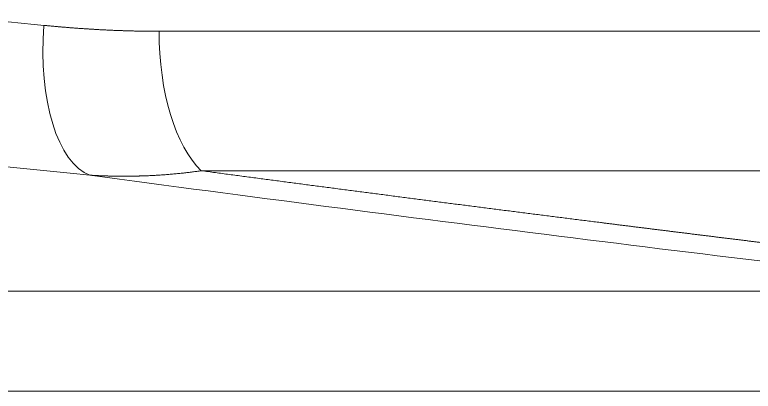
# Model space of a CAD drawing. Header units: millimetres. Extents: x 4664 to 8864, y -38 to 2932.
# Drawn here: x 7901.61 to 7907.95, y 1808.14 to 1811.36 of the extents above; entities that cross this region are included whole.
import ezdxf

# ---------------------------------------------------------------- set-up
doc = ezdxf.new("R2010")
doc.units = ezdxf.units.MM

msp = doc.modelspace()

# ---------------------------------------------------------------- linework, layer by layer
at = {"lineweight": 5}
for p, q in [((7926.477, 1811.2201), (7902.8498, 1811.2201)), ((7903.2117, 1810.0255), (7926.0653, 1810.0255)), ((7895.6844, 1808.9923), (7910.191, 1808.9923)), ((7910.0166, 1808.1362), (7896.1704, 1808.1362))]:
    msp.add_line(p, q, dxfattribs=at)
at = {"lineweight": 5, "extrusion": (0, 0, -1)}
for centre, major_axis, ratio, start_param, end_param in [((7869.524, 1823.1935), (71.6594, -11.2061), 0.105691, 1.086129, 1.10013), ((7902.4523, 1811.271), (0.1275, 1.2997), 0.449509, 3.258878, 4.668333), ((7903.457, 1811.2201), (0, 1.3059), 0.464995, 3.557424, 4.712389), ((7869.3289, 1821.9095), (72.9659, -11.2017), 0.103887, 1.086708, 1.100708), ((7888.3675, 1817.6018), (54.288, -8.8397), 0.099808, 1.14091, 1.295848)]:
    msp.add_ellipse(centre, major_axis=major_axis, ratio=ratio, start_param=start_param, end_param=end_param, dxfattribs=at)
at = {"lineweight": 5}
for points, knots in [([(7902.8498, 1811.2201), (7902.845, 1811.2201), (7902.8353, 1811.2202), (7902.8208, 1811.2202), (7902.8063, 1811.2202), (7902.7918, 1811.2203), (7902.7772, 1811.2204), (7902.7627, 1811.2206), (7902.7481, 1811.2207), (7902.7335, 1811.2209), (7902.7189, 1811.2211), (7902.7043, 1811.2213), (7902.6897, 1811.2216), (7902.6751, 1811.2218), (7902.6604, 1811.2221), (7902.6458, 1811.2224), (7902.6311, 1811.2228), (7902.6164, 1811.2231), (7902.6017, 1811.2235), (7902.5869, 1811.2239), (7902.5722, 1811.2244), (7902.5574, 1811.2248), (7902.5427, 1811.2253), (7902.5279, 1811.2258), (7902.5131, 1811.2263), (7902.4983, 1811.2269), (7902.4835, 1811.2274), (7902.4686, 1811.228), (7902.4538, 1811.2287), (7902.4389, 1811.2293), (7902.424, 1811.23), (7902.4091, 1811.2306), (7902.3942, 1811.2314), (7902.3793, 1811.2321), (7902.3643, 1811.2329), (7902.3494, 1811.2336), (7902.3344, 1811.2344), (7902.3194, 1811.2353), (7902.3044, 1811.2361), (7902.2894, 1811.237), (7902.2744, 1811.2379), (7902.2593, 1811.2388), (7902.2443, 1811.2398), (7902.2292, 1811.2407), (7902.2141, 1811.2417), (7902.199, 1811.2427), (7902.1839, 1811.2438), (7902.1688, 1811.2448), (7902.1536, 1811.2459), (7902.1385, 1811.247), (7902.1233, 1811.2482), (7902.1081, 1811.2493), (7902.0929, 1811.2505), (7902.0777, 1811.2517), (7902.0624, 1811.2529), (7902.0472, 1811.2542), (7902.0319, 1811.2555), (7902.0166, 1811.2568), (7902.0013, 1811.2581), (7901.986, 1811.2594), (7901.9707, 1811.2608), (7901.9554, 1811.2622), (7901.94, 1811.2636), (7901.9247, 1811.265), (7901.9093, 1811.2665), (7901.8939, 1811.268), (7901.8785, 1811.2695), (7901.8682, 1811.2705), (7901.8631, 1811.271)], [0, 0, 0, 0, 0.014712, 0.029438, 0.044176, 0.058927, 0.073692, 0.088469, 0.103259, 0.118062, 0.132879, 0.147708, 0.162551, 0.177407, 0.192276, 0.207159, 0.222054, 0.236964, 0.251886, 0.266822, 0.281771, 0.296733, 0.311709, 0.326699, 0.341702, 0.356718, 0.371748, 0.386792, 0.401849, 0.41692, 0.432005, 0.447103, 0.462215, 0.477341, 0.492481, 0.507634, 0.522802, 0.537983, 0.553178, 0.568387, 0.58361, 0.598847, 0.614098, 0.629362, 0.644642, 0.659935, 0.675242, 0.690563, 0.705899, 0.721248, 0.736612, 0.751991, 0.767383, 0.78279, 0.798211, 0.813646, 0.829096, 0.84456, 0.860039, 0.875532, 0.891039, 0.906562, 0.922098, 0.937649, 0.953215, 0.968795, 0.98439, 1, 1, 1, 1]), ([(7902.2574, 1809.9869), (7902.2607, 1809.9867), (7902.2674, 1809.9864), (7902.2775, 1809.9858), (7902.2874, 1809.9853), (7902.2973, 1809.9848), (7902.3071, 1809.9843), (7902.3169, 1809.9838), (7902.3266, 1809.9834), (7902.3362, 1809.983), (7902.3457, 1809.9826), (7902.3552, 1809.9822), (7902.3647, 1809.9818), (7902.3741, 1809.9815), (7902.3834, 1809.9812), (7902.3926, 1809.9809), (7902.4018, 1809.9806), (7902.4109, 1809.9803), (7902.42, 1809.9801), (7902.4289, 1809.9799), (7902.4379, 1809.9797), (7902.4467, 1809.9795), (7902.4555, 1809.9793), (7902.4643, 1809.9791), (7902.4729, 1809.979), (7902.4815, 1809.9789), (7902.4901, 1809.9788), (7902.4985, 1809.9787), (7902.507, 1809.9786), (7902.5153, 1809.9785), (7902.5236, 1809.9785), (7902.5318, 1809.9784), (7902.54, 1809.9784), (7902.5481, 1809.9784), (7902.5561, 1809.9784), (7902.5641, 1809.9784), (7902.572, 1809.9785), (7902.5798, 1809.9785), (7902.5876, 1809.9786), (7902.5953, 1809.9786), (7902.603, 1809.9787), (7902.6105, 1809.9788), (7902.6181, 1809.9789), (7902.6255, 1809.979), (7902.6329, 1809.9792), (7902.6403, 1809.9793), (7902.6475, 1809.9794), (7902.6547, 1809.9796), (7902.6619, 1809.9797), (7902.669, 1809.9799), (7902.676, 1809.9801), (7902.6829, 1809.9803), (7902.6898, 1809.9805), (7902.6966, 1809.9807), (7902.7034, 1809.9809), (7902.7101, 1809.9811), (7902.7167, 1809.9813), (7902.7233, 1809.9816), (7902.7298, 1809.9818), (7902.7418, 1809.9823), (7902.7591, 1809.983), (7902.7818, 1809.984), (7902.8042, 1809.9852), (7902.8265, 1809.9864), (7902.8486, 1809.9878), (7902.8705, 1809.9892), (7902.8921, 1809.9908), (7902.9136, 1809.9924), (7902.9349, 1809.9941), (7902.9559, 1809.9958), (7902.9768, 1809.9977), (7902.9975, 1809.9996), (7903.018, 1810.0017), (7903.0382, 1810.0037), (7903.0583, 1810.0059), (7903.0782, 1810.0081), (7903.0978, 1810.0104), (7903.1173, 1810.0128), (7903.1366, 1810.0152), (7903.1556, 1810.0177), (7903.1745, 1810.0202), (7903.1932, 1810.0228), (7903.2056, 1810.0246), (7903.2117, 1810.0255)], [0, 0, 0, 0, 0.010504, 0.020942, 0.031314, 0.04162, 0.051859, 0.062032, 0.072138, 0.082179, 0.092153, 0.102061, 0.111902, 0.121678, 0.131387, 0.14103, 0.150607, 0.160118, 0.169563, 0.178941, 0.188253, 0.1975, 0.20668, 0.215794, 0.224842, 0.233824, 0.24274, 0.251589, 0.260373, 0.269091, 0.277743, 0.286329, 0.294849, 0.303303, 0.311691, 0.320013, 0.32827, 0.33646, 0.344585, 0.352644, 0.360636, 0.368564, 0.376425, 0.38422, 0.39195, 0.399614, 0.407213, 0.414745, 0.422212, 0.429613, 0.436949, 0.444219, 0.451423, 0.458562, 0.465635, 0.472642, 0.479584, 0.486461, 0.493272, 0.500017, 0.523972, 0.547725, 0.571276, 0.594624, 0.617771, 0.640716, 0.663458, 0.686, 0.708339, 0.730477, 0.752414, 0.77415, 0.795684, 0.817018, 0.83815, 0.859082, 0.879814, 0.900345, 0.920676, 0.940807, 0.960738, 0.980469, 1, 1, 1, 1]), ([(7910.0067, 1809.1711), (7909.9964, 1809.1723), (7909.976, 1809.1747), (7909.9453, 1809.1783), (7909.9146, 1809.182), (7909.8839, 1809.1856), (7909.8531, 1809.1892), (7909.8224, 1809.1928), (7909.7916, 1809.1965), (7909.7608, 1809.2001), (7909.73, 1809.2038), (7909.6992, 1809.2074), (7909.6683, 1809.2111), (7909.6375, 1809.2147), (7909.6066, 1809.2184), (7909.5757, 1809.222), (7909.5448, 1809.2257), (7909.5139, 1809.2294), (7909.483, 1809.2331), (7909.452, 1809.2367), (7909.4211, 1809.2404), (7909.3901, 1809.2441), (7909.3591, 1809.2478), (7909.3281, 1809.2515), (7909.2971, 1809.2552), (7909.266, 1809.2589), (7909.235, 1809.2626), (7909.2039, 1809.2663), (7909.1728, 1809.2701), (7909.1417, 1809.2738), (7909.1106, 1809.2775), (7909.0794, 1809.2812), (7909.0483, 1809.285), (7909.0171, 1809.2887), (7908.9859, 1809.2925), (7908.9548, 1809.2962), (7908.9235, 1809.3), (7908.8923, 1809.3037), (7908.8611, 1809.3075), (7908.8298, 1809.3113), (7908.7985, 1809.315), (7908.7672, 1809.3188), (7908.7359, 1809.3226), (7908.7046, 1809.3264), (7908.6733, 1809.3302), (7908.6419, 1809.3339), (7908.6106, 1809.3377), (7908.5792, 1809.3415), (7908.5478, 1809.3453), (7908.5164, 1809.3492), (7908.485, 1809.353), (7908.4535, 1809.3568), (7908.4221, 1809.3606), (7908.3906, 1809.3644), (7908.3591, 1809.3683), (7908.3276, 1809.3721), (7908.2961, 1809.3759), (7908.2645, 1809.3798), (7908.233, 1809.3836), (7908.2014, 1809.3875), (7908.1698, 1809.3913), (7908.1383, 1809.3952), (7908.1066, 1809.3991), (7908.075, 1809.4029), (7908.0434, 1809.4068), (7908.0117, 1809.4107), (7907.9801, 1809.4146), (7907.9484, 1809.4184), (7907.9167, 1809.4223), (7907.885, 1809.4262), (7907.8532, 1809.4301), (7907.8215, 1809.434), (7907.7897, 1809.4379), (7907.7579, 1809.4419), (7907.7262, 1809.4458), (7907.6943, 1809.4497), (7907.6625, 1809.4536), (7907.6307, 1809.4575), (7907.5988, 1809.4615), (7907.567, 1809.4654), (7907.5351, 1809.4693), (7907.5032, 1809.4733), (7907.4713, 1809.4772), (7907.4394, 1809.4812), (7907.4074, 1809.4852), (7907.3755, 1809.4891), (7907.3435, 1809.4931), (7907.3115, 1809.4971), (7907.2795, 1809.501), (7907.2475, 1809.505), (7907.2155, 1809.509), (7907.1835, 1809.513), (7907.1514, 1809.517), (7907.1193, 1809.521), (7907.0872, 1809.525), (7907.0551, 1809.529), (7907.023, 1809.533), (7906.9909, 1809.537), (7906.9588, 1809.541), (7906.9266, 1809.545), (7906.8944, 1809.5491), (7906.8622, 1809.5531), (7906.83, 1809.5571), (7906.7978, 1809.5612), (7906.7656, 1809.5652), (7906.7333, 1809.5693), (7906.7011, 1809.5733), (7906.6688, 1809.5774), (7906.6281, 1809.5825), (7906.579, 1809.5887), (7906.5214, 1809.5959), (7906.4637, 1809.6032), (7906.406, 1809.6105), (7906.3482, 1809.6178), (7906.2904, 1809.6251), (7906.2325, 1809.6324), (7906.1746, 1809.6398), (7906.1166, 1809.6471), (7906.0586, 1809.6545), (7906.0005, 1809.6619), (7905.9424, 1809.6693), (7905.8842, 1809.6767), (7905.826, 1809.6841), (7905.7677, 1809.6916), (7905.7093, 1809.699), (7905.6509, 1809.7065), (7905.5924, 1809.714), (7905.5339, 1809.7215), (7905.4754, 1809.729), (7905.4167, 1809.7365), (7905.3581, 1809.7441), (7905.2994, 1809.7517), (7905.2406, 1809.7592), (7905.1818, 1809.7668), (7905.1229, 1809.7744), (7905.0639, 1809.7821), (7905.005, 1809.7897), (7904.9459, 1809.7973), (7904.8868, 1809.805), (7904.8277, 1809.8127), (7904.7685, 1809.8204), (7904.7093, 1809.8281), (7904.65, 1809.8358), (7904.5906, 1809.8435), (7904.5312, 1809.8513), (7904.4718, 1809.8591), (7904.4123, 1809.8668), (7904.3527, 1809.8746), (7904.2931, 1809.8824), (7904.2335, 1809.8903), (7904.1738, 1809.8981), (7904.114, 1809.906), (7904.0542, 1809.9138), (7903.9944, 1809.9217), (7903.9345, 1809.9296), (7903.8745, 1809.9375), (7903.8145, 1809.9454), (7903.7545, 1809.9534), (7903.6944, 1809.9613), (7903.6342, 1809.9693), (7903.574, 1809.9773), (7903.5137, 1809.9853), (7903.4534, 1809.9933), (7903.3931, 1810.0013), (7903.3327, 1810.0094), (7903.2722, 1810.0174), (7903.2319, 1810.0228), (7903.2117, 1810.0255)], [0, 0, 0, 0, 0.004598, 0.009198, 0.013799, 0.018402, 0.023006, 0.027612, 0.032219, 0.036828, 0.041437, 0.046049, 0.050662, 0.055276, 0.059892, 0.064509, 0.069127, 0.073747, 0.078369, 0.082992, 0.087616, 0.092242, 0.096869, 0.101498, 0.106128, 0.110759, 0.115392, 0.120026, 0.124662, 0.129299, 0.133938, 0.138578, 0.14322, 0.147863, 0.152507, 0.157153, 0.1618, 0.166449, 0.171099, 0.17575, 0.180403, 0.185057, 0.189713, 0.19437, 0.199029, 0.203689, 0.20835, 0.213013, 0.217678, 0.222343, 0.22701, 0.231679, 0.236349, 0.24102, 0.245693, 0.250367, 0.255043, 0.25972, 0.264398, 0.269078, 0.273759, 0.278442, 0.283126, 0.287811, 0.292498, 0.297187, 0.301876, 0.306567, 0.31126, 0.315954, 0.320649, 0.325346, 0.330044, 0.334744, 0.339445, 0.344147, 0.348851, 0.353556, 0.358262, 0.36297, 0.36768, 0.37239, 0.377102, 0.381816, 0.386531, 0.391247, 0.395965, 0.400684, 0.405404, 0.410126, 0.41485, 0.419574, 0.4243, 0.429028, 0.433757, 0.438487, 0.443218, 0.447951, 0.452686, 0.457422, 0.462159, 0.466897, 0.471637, 0.476379, 0.481121, 0.485865, 0.490611, 0.495358, 0.500106, 0.508566, 0.517032, 0.525504, 0.533981, 0.542464, 0.550952, 0.559447, 0.567946, 0.576452, 0.584963, 0.593479, 0.602002, 0.610529, 0.619063, 0.627602, 0.636146, 0.644697, 0.653252, 0.661814, 0.670381, 0.678953, 0.687531, 0.696115, 0.704704, 0.713298, 0.721899, 0.730504, 0.739116, 0.747732, 0.756355, 0.764982, 0.773616, 0.782255, 0.790899, 0.799549, 0.808204, 0.816865, 0.825531, 0.834203, 0.84288, 0.851563, 0.860251, 0.868945, 0.877644, 0.886348, 0.895058, 0.903773, 0.912494, 0.92122, 0.929952, 0.938689, 0.947432, 0.95618, 0.964933, 0.973692, 0.982456, 0.991225, 1, 1, 1, 1])]:
    msp.add_open_spline(points, degree=3, knots=knots, dxfattribs=at)

doc.saveas('drawing.dxf')
